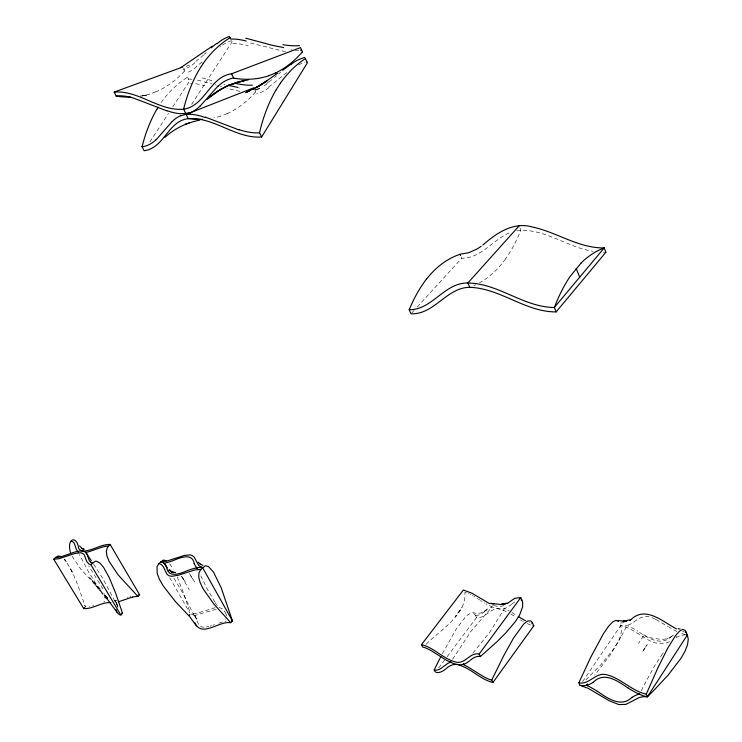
<?xml version="1.0" encoding="UTF-8"?>
<svg xmlns="http://www.w3.org/2000/svg" width="742" height="742" viewBox="0 0 742 742"><rect width="100%" height="100%" fill="white"/><g stroke="black" fill="none" stroke-linecap="round" stroke-linejoin="round"><path stroke-width="0.56" stroke-dasharray="3.71 2.78" d="M426.149 644.232C440.154 630.125 466.941 614.497 464.882 592.524C465.271 592.598 465.651 592.682 466.032 592.784A15.712 8.45 37.5 0 1 468.517 593.656M621.527 635.95L627.055 625.404L627.788 625.209A52.459 29.949 34.7 0 0 633.844 622.056M641.199 690.746L653.414 667.837L662.272 654.184M620.813 637.304L610.443 654.732L594.75 675.062M442.399 653.609L456.126 629.262L466.356 615.749L471.801 612.54L476.865 613.411L480.89 613.003L488.542 608.514A44.195 23.67 36.2 0 1 489.915 607.744L492.085 606.9L493.68 607.559A21.741 11.9 37 0 0 496.324 608.44L501.982 609.738L507.5 612.159M460.244 610.109L455.106 616.862L462.155 607.03M452.62 659.211L470.929 631.368L492.085 606.9L488.765 605.305A44.789 24.783 37.1 0 1 486.418 604.025L486.121 603.858M643.527 635.968L638.547 643.453M191.64 104.362L232.088 41.858L231.207 39.994M149.903 141.843L168.499 113.368M172.738 106.867L189.516 81.175L187.54 77.122M582.618 681.601L620.627 625.729L619.524 623.169L626.619 622.334M662.523 653.841L663.283 652.812M438.652 667.976L444.551 660.13M447.157 656.661L476.522 617.557C486.019 618.828 491.176 606.038 501.11 609.089A21.722 11.891 37.1 0 0 503.243 608.867L506.628 607.744A44.353 24.403 37.5 0 0 508.047 606.965L511.368 604.48M675.953 636.933L676.398 636.395M472.951 653.006L489.859 632.119L504.421 608.588L507.778 610.202A43.769 23.327 36.6 0 1 509.281 611.009M411.782 312.966L414.119 310.406M417.236 306.984L461.719 258.262C482.003 258.179 493.541 238.692 511.155 232.07M585.93 679.867L600.751 664.888L614.191 648.322L618.309 641.403L620.748 635.347L621.518 630.125L620.627 625.729L623.243 625.896A23.382 13.235 34.2 0 0 625.692 625.682L628.057 625.84A51.745 28.391 33.9 0 1 637.73 631.136M206.137 52.645L204.282 54.426M203.66 55.01L194.682 62.374M202.102 61.976L196.593 66.326M278.584 73.996L280.643 72.187M276.543 75.777L274.512 77.511M485.222 611.056L486.715 609.813M484.823 611.399L481.91 613.625A36.914 19.96 37.8 0 1 480.76 614.265L478.729 615.016A15.712 8.45 37.5 0 1 476.8 615.276M511.776 604.136L514.994 601.706A38.343 20.887 35.8 0 1 515.755 601.27M286.774 72.549L268.604 87.222M271.767 79.719L270.719 80.516M270.366 80.776L268.205 82.269M633.928 622.121C639.187 617.121 647.2 614.506 653.804 618.494M672.196 635.875C661.725 647.043 647.432 637.972 637.758 631.09M267.834 82.51L266.712 83.197M483.969 611.64L486.158 610.267M675.999 637.554L680.72 635.43L685.469 634.772M671.825 636.117C665.639 641.005 659.647 638.983 652.886 638.296L647.525 636.942L641.932 633.659M669.572 641.682C651.513 650.437 637.619 628.112 620.627 625.729M503.837 605.676L499.245 606.641L494.218 605.667M186.214 66.326L189.479 65.101M127.253 597.319L128.162 597.004M667.911 638.278L666.77 638.649M214.41 624.69L212.991 625.172M93.724 605.342L92.676 605.676M129.971 596.392L130.87 596.104M211.591 625.627L210.218 626.044M208.882 626.406L206.341 626.971M89.977 606.427L89.318 606.576M116.902 602.096L115.956 602.3M116.967 600.547L114.082 600.937M191.084 613.986L191.965 614.265A18.179 9.488 -30.9 0 1 193.3 614.97L194.729 615.359M215.226 607.698L197.316 613.124L191.037 613.912M516.794 230.595C544.062 227.738 566.981 247.401 593.192 251.315M141.935 95.904L147.593 95.097L140.21 96.117L143.002 95.848M216.145 609.321L202.38 613.198A39.966 20.516 -30 0 1 194.71 615.415M204.059 627.231C199.746 627.713 197.66 623.094 196.686 619.653A41.042 21.416 -31.3 0 0 194.395 615.767M476.744 615.276L475.39 615.183L472.617 612.586M603.227 252.243L604.118 252.252M218.918 607.438L222.785 608.913L225.438 612.781M285.577 51.745L247.661 42.322M239.824 91.396L226.829 88.261M204.096 81.852L211.702 83.735M202.204 77.938L214.503 81.323M685.385 634.549L684.43 634.317A24.384 13.996 32.5 0 1 681.323 633.325L679.811 632.74M684.449 631.934L682.538 631.396M102.971 588.925L88.697 565.923M223.945 84.18L225.002 84.486M215.291 84.783L216.33 85.089M220.485 86.36L221.533 86.684M530.567 624.977L526.931 623.493M493.402 605.37L491.761 604.684M468.517 593.656L469.334 594.008M654.082 618.615L655.752 619.412M470.409 594.509L471.133 594.871M656.039 619.551L668.403 626.786M522.758 621.314L523.305 621.62M473.86 596.345L474.861 596.93M522.201 620.998L521.107 620.349M510.802 613.986L515.681 616.982M484.98 603.19L484.415 602.856M511.915 612.512L516.664 615.452M520.012 619.7L520.559 620.024M476.893 598.163L477.672 598.646M482.189 601.493L481.373 600.983M480.566 600.473L480.028 600.13M478.451 599.137L479.499 599.796M100.522 589.278L89.661 577.619L99.929 590.697L92.194 580.569L99.085 589.593M194.321 615.814L182.161 591.986L173.749 577.888M99.187 588.953L80.943 569.327L71.928 556.064M84.755 605.027L85.349 606.845C79.598 590.678 74.942 573.483 64.6 559.514L66.511 561.991L64.786 559.709M115.919 602.847L116.466 603.58A35.662 17.585 -32.1 0 1 116.995 604.535L117.468 605.658M64.6 559.514L66.372 561.796M169.695 563.818L173.303 569.216M185.24 581.895L181.605 576.423L189.173 589.723M181.605 576.423L183.385 578.853M93.659 564.106L102.748 578.472L112.914 597.468M189.451 573.455L195.239 582.934M99.539 589.213L88.734 572.212L79.403 554.571M216.905 605.296L217.285 605.908M216.516 604.693L215.18 602.569M214.8 601.957L207.361 589.213L200.321 574.79M190.722 575.857L192.781 579.279M169.705 577.768L189.804 612.836M114.936 601.345L115.205 601.864M113.841 599.258L113.099 597.839M114.11 599.777L114.658 600.825M183.367 68.561L184.61 71.102M475.39 615.183L476.522 617.557M255.053 90.7L255.665 91.999M116.54 603.543L115.158 600.556L118.015 607.559L117.811 606.678M226.774 615.971L225.549 613.05M104.186 593.554L104.038 593.238A29.782 14.441 -32 0 0 103.889 592.941M461.172 257.001L461.719 258.262M177.18 576.942L183.487 592.83L190.045 612.753M519.947 228.017L520.819 230.141A149.411 93.084 85.8 0 1 505.562 258.93M196.574 619.385L194.506 614.357L196.788 619.932M117.997 607.485L116.522 603.209L117.245 605.305M218.871 623.197A42.359 23.002 -30.6 0 1 226.208 621.082M225.355 619.19A41.264 21.982 -29.1 0 1 225.03 618.661M103.685 601.966A35.876 17.827 -32 0 1 104.872 601.632M677.001 631.525A55.427 32.277 32.4 0 1 669.061 627.12M672.28 635.95A54.685 30.487 31.7 0 1 673.365 635.198M472.366 595.511A36.673 19.533 37.4 0 1 473.108 595.919M529.565 622.51A16.278 8.923 36.1 0 1 529.092 622.334M232.803 43.657A76.259 48.378 51.6 0 1 248.236 45.652M219.836 47.061A76.519 52.413 60.9 0 1 220.569 46.486M222.47 45.104A76.519 52.413 60.9 0 1 231.56 40.671M298.831 50.206A77.214 49.76 42.4 0 1 291.087 49.872M194.914 62.653A75.805 45.837 52.8 0 1 187.272 67.939M196.723 66.483A72.595 43.899 52.6 0 1 185.788 73.124M184.554 71A144.727 104.316 76.1 0 1 155.783 91.906M155.746 91.795A128.292 92.555 76.7 0 1 149.17 94.132M149.188 94.215A145.562 104.743 76.2 0 1 142.39 95.811M255.61 91.897A147.946 103.528 78.2 0 1 227.2 113.674M268.892 87.584A76.064 47.961 51.5 0 1 256.686 93.854M254.497 89.606A75.962 46.774 42.5 0 1 249.414 89.504M239.499 88.066A75.962 46.774 42.5 0 1 238.98 87.946M227.173 113.563A131.158 91.823 78.7 0 1 220.68 116.04M220.699 116.123A148.79 103.945 78.2 0 1 213.984 117.839M298.646 64.842A76.825 54.611 59.2 0 1 304.869 62.309M267.12 83.707A78.745 49.566 51.7 0 1 263.122 86.526M190.425 83.419A71.853 43.685 51.2 0 1 191.853 83.456M195.675 83.79A71.853 43.685 51.2 0 1 204.811 85.794M188.347 79.097A69.164 42.099 51.4 0 1 194.571 79.589M197.474 80.117A69.164 42.099 51.4 0 1 202.807 81.537M161.097 102.563A131.696 93.418 85.4 0 1 187.587 77.233M505.543 258.884A135.081 83.911 86.1 0 1 502.492 262.956A128.422 79.682 86.2 0 1 495.971 270.301A135.053 83.865 86.1 0 1 492.521 273.557A149.17 92.741 85.7 0 1 479.592 282.767M475.696 284.77A149.17 92.741 85.7 0 1 473.73 285.661M644.863 648.044L642.284 652.153L647.228 644.677L644.863 648.044M72.113 571.952L70.119 568.01L72.095 571.934"/><path stroke-width="1.11" d="M628.14 688.019A57.06 31.387 33.4 0 0 638.296 693.807L641.264 695.013A25.089 13.606 33.5 0 0 644.418 696.107L647.404 696.812L646.254 694.16L657.968 667.679L667.67 648.267L675.433 635.718L679.561 631.08L682.863 629.374L685.358 630.589L687.389 634.92L688.261 639.456L687.5 644.844L685.089 651.105L681.026 658.275L667.8 675.48L653.201 691.062L647.404 696.812L643.416 696.627L639.372 697.489L625.97 704.362L618.949 704.603L609.284 700.81L588.285 688.353L580.04 685.385L578.871 682.807L590.743 657.254L603.422 633.761L608.459 626.424L612.651 621.954L616.008 620.321L618.55 621.518M492.948 682.473L491.761 680.024L503.688 655.761L513.585 637.962L523.741 623.985L527.553 621.082L530.539 620.878L531.717 621.787L533.823 625.784L492.948 682.473C479.768 679.384 470.502 667.596 457.313 664.572C452.982 663.728 448.836 666.056 445.784 668.941C443.03 671.436 435.832 675.257 434.163 669.97L440.896 656.549M639.743 693.529L638.602 694.391M142.037 146.656L144.115 150.719C164.205 148.307 167.961 120.863 188.255 118.646C214.28 116.948 235.557 138.828 261.629 136.992L307.355 62.838L305.379 58.47M451.053 661.706L448.604 663.051A45.364 22.872 36.8 0 0 447.157 663.812L440.655 668.653A37.879 19.273 38.3 0 1 439.524 669.247L437.585 669.905A16.12 8.162 38 0 1 435.582 670.109L434.209 669.98M647.404 696.812L687.389 634.92L686.628 634.8M200.813 569.383L198.967 572.805L198.735 577.193L200.117 582.535L203.123 588.805L213.872 604.062L230.762 622.723L232.404 620.822L221.237 587.877L213.483 572.073L208.363 566.489L205.302 565.775L200.813 569.383L194.543 569.995L178.711 575.124L171.986 576.311L169.102 575.829L166.959 574.308L163.398 566.842L161.227 564.43L158.825 563.558L156.979 566.897L157.248 573.668L159.437 579.335L163.231 585.911L175.529 601.679L188.746 615.684L189.6 615.879M480.334 656.512L479.174 654.027L520.791 597.551L522.618 602.05L522.683 606.668L519.586 615.035L515.365 621.601L505.71 633.009L497.001 641.709L480.38 656.522L478.98 656.392M110.122 544.442L107.349 547.652L106.329 551.297L106.913 555.86L109.074 561.323L118.117 574.874L137.993 596.494L139.607 594.741L110.122 544.442C100.022 544.183 90.923 552.104 80.943 550.954A17.678 8.208 -31.4 0 0 78.958 551.139L75.127 551.974A36.469 17.038 -31.7 0 0 73.208 552.54L62.374 556.314A29.903 13.541 -31.2 0 1 60.751 556.797L58.303 557.363A12.827 5.843 -31.4 0 1 56.457 557.576L55.455 557.53L53.739 559.245L83.725 608.607C93.186 609.201 101.422 601.845 110.901 602.643M90.487 561.991L89.541 560.915A30.756 14.432 -30.6 0 1 89.105 560.127L87.194 554.487A36.247 16.797 -31.8 0 0 86.675 553.578L85.154 551.992A17.678 8.199 -31.4 0 0 83.985 551.38C81.852 550.944 79.44 550.341 78.633 548.004C76.89 535.242 66.047 537.764 70.657 553.282M469.769 660.695L466.644 662.931A45.531 23.596 38 0 1 465.243 663.654L461.886 664.656A22.297 11.492 37.6 0 1 459.752 664.804L454.939 663.988A22.316 11.501 37.6 0 1 452.277 663.033L447.296 660.63A45.985 23.967 37.7 0 1 444.912 659.286L431.89 651.096A37.619 18.847 37.9 0 0 429.878 649.955L426.724 648.397A16.12 8.153 38 0 0 424.211 647.441L422.727 647.098L421.465 644.659L463.351 590.057L471.856 593.173L489.562 603.636M426.557 279.057L428.125 277.1A115.678 71.603 -88.9 0 1 434.673 270.005L438.095 266.888A133.189 82.186 -88.6 0 1 459.984 254.293M587.543 683.985L586.495 685.283L585.132 685.515A24.05 12.837 35 0 1 582.674 685.645L580.04 685.385M581.097 263.067L569.958 276.664A142.798 79.756 -88.6 0 0 554.367 307.531M426.52 279.001A132.085 81.397 -88.7 0 0 409.185 309.776L410.994 313.82C434.32 314.673 446.267 287.979 469.065 287.312C499.913 287.877 525.039 312.067 556.138 311.909L605.88 252.252L604.192 247.911C578.677 248.301 557.066 232.274 532.747 227.108C513.714 221.348 496.352 233.044 482.829 245.092M409.139 309.739C432.234 309.943 444.05 283.101 467.126 283.008C498.151 282.934 523.305 307.244 554.33 307.494L604.192 247.911M463.574 663.821L463.054 664.424L466.458 666.14A44.91 22.529 37.2 0 1 468.879 667.503L482.179 675.841A39.641 20.674 36.8 0 0 484.248 677.01L487.513 678.633A16.723 8.626 36.8 0 0 490.137 679.635L491.761 680.024M188.746 615.684L189.831 614.45M519.075 225.902L467.887 282.98L469.751 287.284M116.188 610.295C116.661 612.873 120.584 617.325 122.532 613.3L115.585 592.96L109.232 577.573L103.481 567.203L99.994 563.113L96.775 561.295L95.282 561.24L90.793 564.634L89.068 564.078L86.86 561.703L84.18 554.691L82.575 553.291L80.553 552.725L74.469 553.606L58.989 558.707L53.823 559.264M158.825 563.558L163.296 560.062L166.356 560.767M83.725 608.607L84.811 607.448M172.125 121.521L155.801 140.136M200.043 106.199L218 86.063M211.266 47.813L212.629 46.625M164.947 137.326C174.62 128.477 186.798 122.588 199.663 120.158M282.758 70.369L283.472 69.767M212.973 46.338L216.961 43.24M508.289 602.782L514.633 598.377L520.791 597.551M284.195 69.164L291.179 64.016M207.092 99.456L217.137 91.516L228.508 85.284L221.116 89.114L210.107 96.673C218.909 89.485 229.269 84.44 240.185 81.388L227.822 85.636L244.22 80.618L239.712 81.713L248.385 79.895M470.447 660.139L473.47 657.95A39.382 20.201 36.4 0 1 474.676 657.319L476.828 656.605A16.714 8.626 36.8 0 1 478.878 656.382M508.01 603.005L507.166 603.673M55.455 557.53L58.201 555.953L61.261 556.621M277.536 73.282L263.66 82.993L253.078 89.337M481.131 246.316L479.434 247.476M212.37 46.115L181.113 67.392M593.322 682.26C604.081 670.953 618.383 681.434 628.112 688.066M260.312 85.126L267.38 80.526L256.547 87.51M478.878 247.837L477.18 248.885M629.875 620.711C644.715 604.619 662.43 621.629 676.481 628.873M632.138 697.239C621.212 708.165 607.104 698.064 597.393 691.294M256.936 87.157L264.087 82.854M476.605 249.219L468.666 252.734L459.975 254.237L460.522 255.498M260.785 85.061L245.76 92.62L249.776 90.765M116.336 96.284L114.203 92.091C138.819 90.107 158.927 111.309 183.608 109.222C205.321 106.004 209.717 76.76 231.615 73.764L300.473 47.599L302.448 51.986M180.64 115.826L185.175 114.518L190.212 114.138M506.851 603.107L500.414 604.554L505.701 603.738L500.924 604.544L490.193 603.265M114.203 92.091L182.625 67.03M190.026 122.671L185.732 124.072L187.095 123.636M630.617 619.709L623.159 621.165L626.907 620.868L625.033 621.119M189.488 112.673L184.73 113.628L179.564 113.647A77.057 47.97 52.2 0 1 166.774 110.66M132.521 597.134L135.025 596.596A12.902 6.437 -31.3 0 1 136.918 596.41L137.966 596.485M587.228 685.116L586.495 685.283L587.516 685.756M196.259 567.955L198.402 567.584A18.958 9.59 -30 0 1 200.581 567.398L202.51 567.5L232.404 620.822L231.55 620.72M105.466 546.353L102.953 546.937A31.127 14.701 -31.2 0 0 101.292 547.429L90.32 551.241A35.366 16.185 -30.7 0 1 88.372 551.816L85.729 552.447L89.652 558.225M604.999 252.261L605.88 252.252M175.613 572.564L171.272 571.794L173.665 572.592L170.827 571.433L173.183 572.564M623.679 621.156L618.067 620.572M521.116 599.953L521.941 600.028M138.726 594.648L139.607 594.741M686.489 634.818L687.389 634.92M108.453 546.177L107.404 546.131A13.115 6.159 -31 0 0 105.466 546.362M71.306 541.28L72.178 541.493M283.667 47.562L272.24 45.299L245.741 38.185M686.304 632.286L685.385 632.138M202.51 567.5L198.819 565.692L194.246 557.251L192.447 555.675L190.184 554.905L184.443 555.415L167.256 560.933L160.513 561.731L162.09 562.111A18.494 9.08 -30.6 0 1 163.416 562.77M532.7 623.354L531.838 623.197M92.49 562.863L91.637 562.649A13.115 6.149 -31 0 1 90.496 561.982M230.669 622.705C219.242 620.6 201.611 638.074 194.933 622.835M533.823 625.784L533.034 625.654M678.049 628.697L680.191 629.021M479.174 654.027C470.057 651.912 465.327 664.211 456.237 662.152C443.364 659.174 434.33 647.645 421.465 644.659M578.871 682.807C589.176 685.089 595.548 672.243 605.88 674.58C620.757 677.836 631.359 690.923 646.254 694.16M237.941 87.445L228.211 85.349M83.206 549.052L84.236 549.219M232.404 620.822L231.671 620.664M122.495 613.3L121.781 613.105M239.063 129.943L205.367 117.115M166.802 110.836L134.784 98.547A65.936 39.103 50.1 0 0 116.169 95.931M202.993 565.395L200.09 564.022M83.614 549.154L81.963 548.459L82.362 548.792L79.598 545.927M525.531 620.702L525.28 620.572A38.593 21.37 36.2 0 1 523.24 619.459L518.278 616.472M171.792 571.924L172.756 572.518L169.222 569.55M163.416 562.761L164.418 563.558M200.488 564.337L198.244 562.25M104.27 594.954L107.321 598.08L105.206 595.872M105.689 596.902L116.995 612.196M189.776 616.741L196.38 625.923M90.107 558.893L91.294 560.637M100.3 590.344L102.832 594.119M104.974 597.319L105.336 597.848M167.163 567.918L164.084 563.252L164.835 563.104A40.643 19.626 -29.7 0 0 172.58 560.776C179.267 558.142 192.391 551.992 194.246 563.762M168.749 570.31L169.148 570.913M90.793 564.634L120.89 615.09M78.225 552.271L76.853 550.286A35.588 16.417 -30.6 0 1 76.324 549.33L74.525 543.858A30.264 13.783 -31.6 0 0 74.107 543.107L73.217 542.087A12.827 5.843 -31.4 0 0 72.178 541.484M185.723 113.507L183.608 109.222A138.309 95.282 84.8 0 1 198.67 70.573A123.163 85.163 84.4 0 1 203.15 63.654M188.255 118.646L186.14 114.37L253.718 87.844L254.079 88.623M231.615 73.764L233.767 78.29M261.629 136.992L259.552 132.614A140.739 93.158 86.1 0 1 275.838 90.236M197.511 568.789L196.686 567.491A41.988 21.045 -28.9 0 1 194.321 563.725M230.076 37.582L230.456 38.389M554.33 307.494L556.138 311.909M576.163 268.428L579.678 277.202M166.681 567.231C168.276 579.168 181.697 572.963 188.347 570.264A43.119 22.037 -30.3 0 1 196.278 567.899M105.503 597.709L105.049 596.225M116.104 610.045L115.947 609.544M164.492 563.512A41.747 20.498 -31 0 1 166.607 567.268M118.349 601.743A34.8 16.955 -31 0 0 120.028 601.261L130.88 597.598A30.617 15.387 -31.5 0 1 132.521 597.134M593.248 682.195A53.943 29.049 35.5 0 1 587.293 685.191M587.525 685.691A53.183 27.5 34.7 0 1 597.366 691.34M632.221 697.304A56.262 29.606 32.7 0 1 638.528 694.317M203.085 63.571A137.511 94.874 84.8 0 1 230.122 37.703M230.669 39.057A74.014 47.061 51.8 0 1 246.214 41.06M217.23 43.611A74.283 50.716 60.1 0 1 229.566 36.441M269.086 75.693A155.338 104.928 78 0 1 233.767 78.16M218.139 86.23A70.611 45.457 49 0 1 233.563 77.901M299.48 45.614A80.59 51.866 42.3 0 1 282.943 44.678M302.402 51.912A156.72 106.023 77.9 0 1 275.616 72.985M301.521 50.085A77.214 49.76 42.4 0 1 300.454 50.15M275.588 72.901A137.864 93.334 78.4 0 1 269.058 75.582M199.96 106.106A74.784 46.254 52.8 0 1 189.674 112.979M184.359 69.127A75.805 45.837 52.8 0 1 183.923 69.275M130.703 97.063A145.562 104.743 76.2 0 1 116.336 96.191M202.445 119.267A148.79 103.945 78.2 0 1 188.255 118.544M259.44 88.409A78.745 49.566 51.7 0 1 254.905 90.005M252.373 85.182A78.587 48.091 41.8 0 1 236.93 83.698M259.635 132.799A72.364 46.82 50.7 0 1 239.026 129.609M306.39 61.864A76.825 54.611 59.2 0 1 306.9 61.725M280.346 83.225A141.787 93.946 86.1 0 1 305.416 58.572M291.3 64.192A73.968 52.524 59 0 1 304.934 57.384M275.903 90.32A126.149 83.818 85.8 0 1 280.393 83.289M190.24 114.212A71.362 43.407 48.4 0 1 205.432 117.561M172.172 121.586A73.449 45.262 48.7 0 1 180.547 115.678M155.681 139.997A67.559 40.17 51.5 0 1 142.158 146.87M142.112 146.684A132.466 93.826 85.3 0 1 156.775 109.362M156.831 109.417A117.913 83.846 85 0 1 158.222 107.108M581.079 262.993A142.065 79.496 -88.6 0 1 604.201 247.995M493.829 603.747L492.753 603.654L493.829 603.747"/></g></svg>
